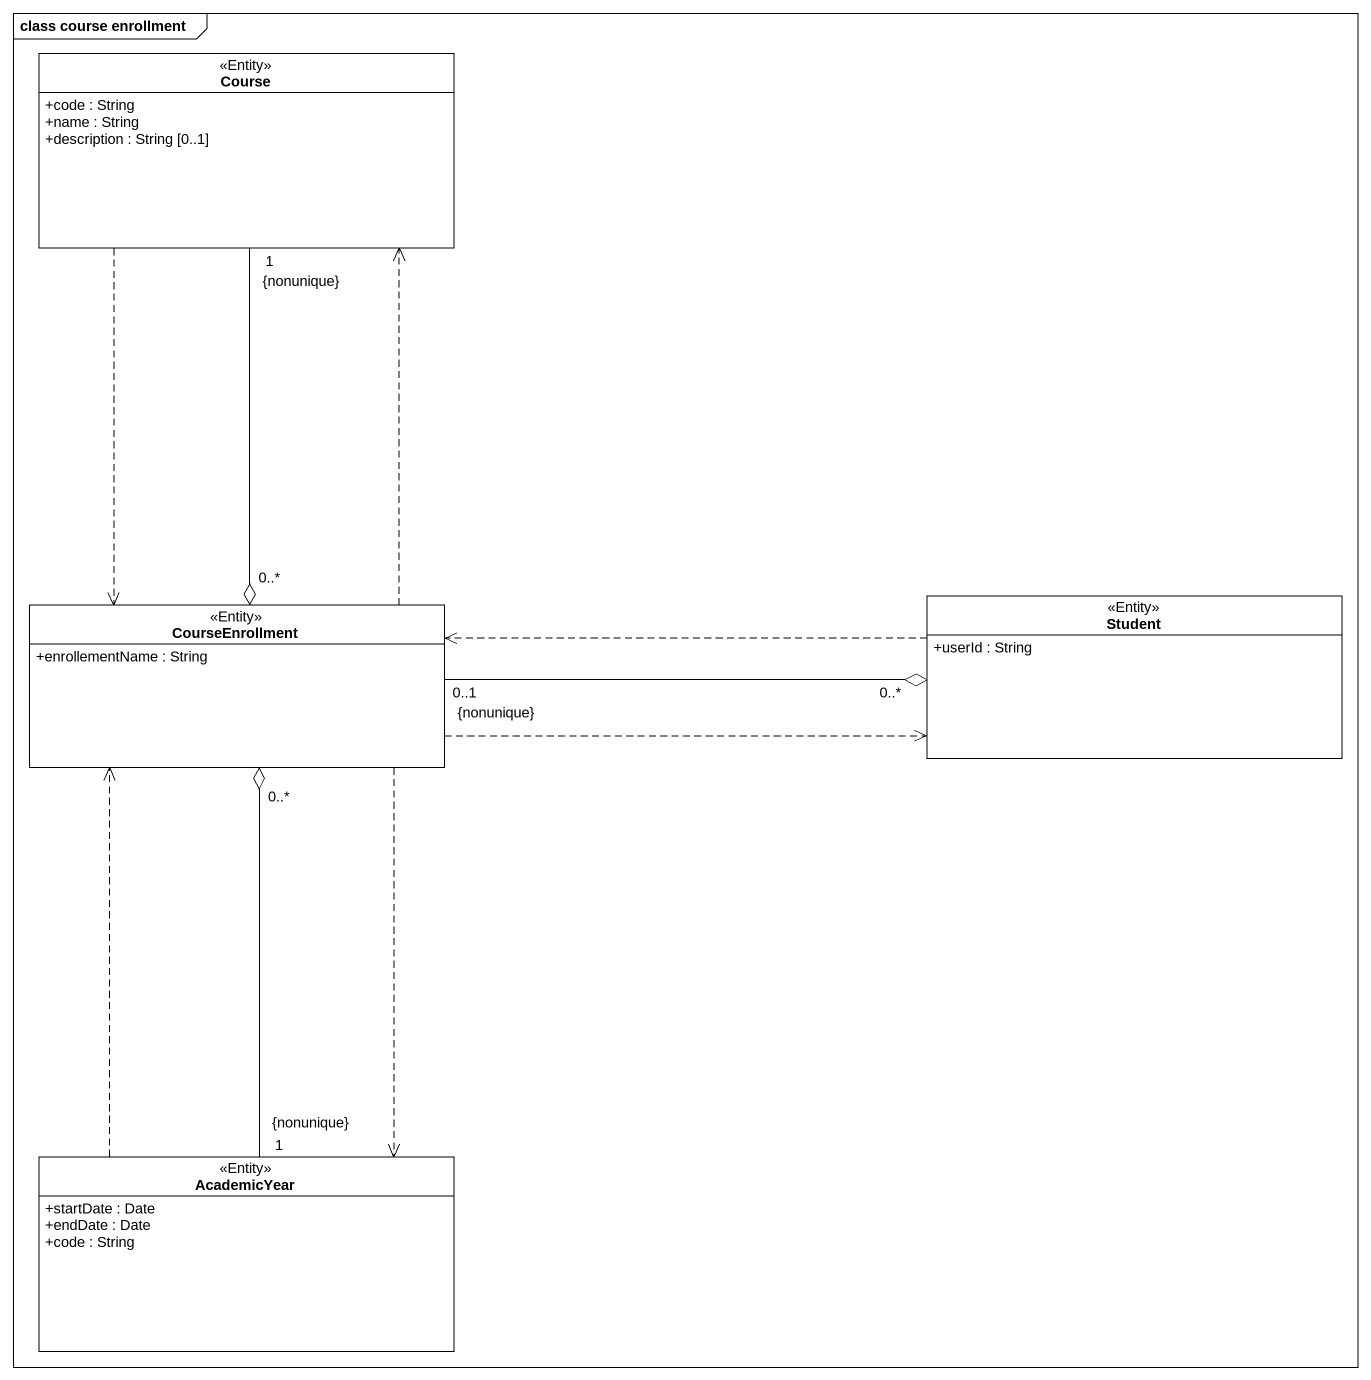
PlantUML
@startuml
mainframe class course enrollment
hide circle
hide empty members
skinparam classAttributeIconSize 0
class Course <<Entity>> {
  +code : String
  +name : String
  +description : String [0..1]
}
class CourseEnrollment <<Entity>> {
  +enrollementName : String
}
class Student <<Entity>> {
  +userId : String
}
class AcademicYear <<Entity>> {
  +startDate : Date
  +endDate : Date
  +code : String
}
Course ..> CourseEnrollment
CourseEnrollment "0..*" o-up- "1\n{nonunique}" Course
CourseEnrollment .up.> Course
CourseEnrollment .right.> Student
CourseEnrollment "0..*" o-- "1\n{nonunique}" AcademicYear
CourseEnrollment ..> AcademicYear
Student "0..*" o-left- "0..1\n{nonunique}" CourseEnrollment
Student .left.> CourseEnrollment
AcademicYear .up.> CourseEnrollment
@enduml
